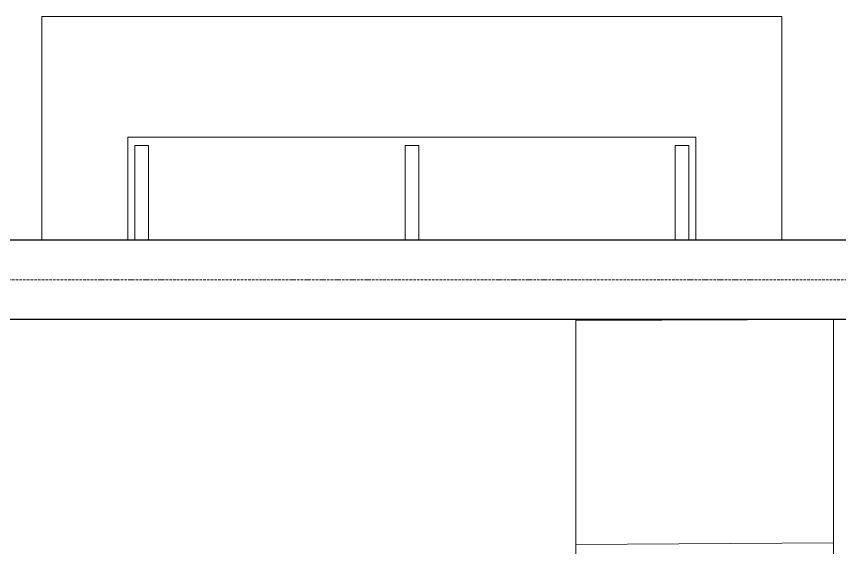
# Model space of a CAD drawing. Header units: millimetres. Extents: x -425671 to 598394, y -194194 to 343585.
# Drawn here: x 47745 to 50137, y 161760 to 163302 of the extents above; entities that cross this region are included whole.
import ezdxf

# ---------------------------------------------------------------- set-up
doc = ezdxf.new("R2010")
doc.units = ezdxf.units.MM
doc.linetypes.add('ACAD_ISO10W100', pattern=[18, 12, -3, 0, -3])
doc.linetypes.add('HIDDEN', pattern=[9.525, 6.35, -3.175])
for name, color, linetype, lineweight in [('150mm Wall', 250, 'Continuous', 13), ('230mm Wall', 250, 'Continuous', 25), ('Centre line', 30, 'Continuous', 9), ('Furniture', 250, 'Continuous', 5), ('Railing', 250, 'Continuous', 9)]:
    doc.layers.add(name, color=color, linetype=linetype, lineweight=lineweight)

# ---------------------------------------------------------------- blocks, each defined once
blk = doc.blocks.new('Working Table1')
at = {"layer": 'Furniture'}
for p, q in [((3498350.8, 871591.1), (3498345.5, 870842.5)), ((3498345.5, 870842.5), (3498996.4, 870842.2))]:
    blk.add_line(p, q, dxfattribs=at)
blk.add_lwpolyline([(3498996.4, 870842.2), (3498999.2, 871591.1), (3495800.5, 871591.1), (3495795.1, 870854.1), (3498345.5, 870842.5)], dxfattribs=at)

msp = doc.modelspace()

# ---------------------------------------------------------------- linework, layer by layer
at = {"layer": '150mm Wall'}
msp.add_line((50119.03, 158451.619), (50119.03, 162421.619), dxfattribs=at)
at = {"layer": '230mm Wall', "ltscale": 30}
for p, q in [((50599.03, 162651.619), (47189.03, 162651.619)), ((50599.03, 162421.619), (46959.03, 162421.619))]:
    msp.add_line(p, q, dxfattribs=at)
at = {"layer": 'Centre line', "linetype": 'ACAD_ISO10W100', "ltscale": 0.6}
msp.add_line((37039.03, 162536.619), (63039.03, 162536.619), dxfattribs=at)
at = {"layer": 'Furniture'}
msp.add_lwpolyline([(47819.03, 162651.619), (49969.03, 162651.619), (49969.03, 163301.619), (47819.03, 163301.619)], close=True, dxfattribs=at)
at = {"layer": 'Furniture', "color": 152, "true_color": 0x2776bb}
msp.add_lwpolyline([(48069.03, 162651.619), (49719.03, 162651.619), (49719.03, 162951.619), (48069.03, 162951.619)], close=True, dxfattribs=at)
at = {"layer": 'Furniture', "color": 8, "linetype": 'HIDDEN', "lineweight": 5, "ltscale": 150, "true_color": 0x7d7d7d}
for points in [[(48129.03, 162651.619), (48089.03, 162651.619), (48089.03, 162926.619), (48129.03, 162926.619)], [(48874.03, 162651.619), (48914.03, 162651.619), (48914.03, 162926.619), (48874.03, 162926.619)], [(49659.03, 162651.619), (49699.03, 162651.619), (49699.03, 162926.619), (49659.03, 162926.619)]]:
    msp.add_lwpolyline(points, close=True, dxfattribs=at)

# ---------------------------------------------------------------- block references
at = {"layer": 'Railing', "xscale": -1, "rotation": 270}
msp.add_blockref('Working Table1', (-821472.076, -3336577.547), dxfattribs=at)

doc.saveas('drawing.dxf')
